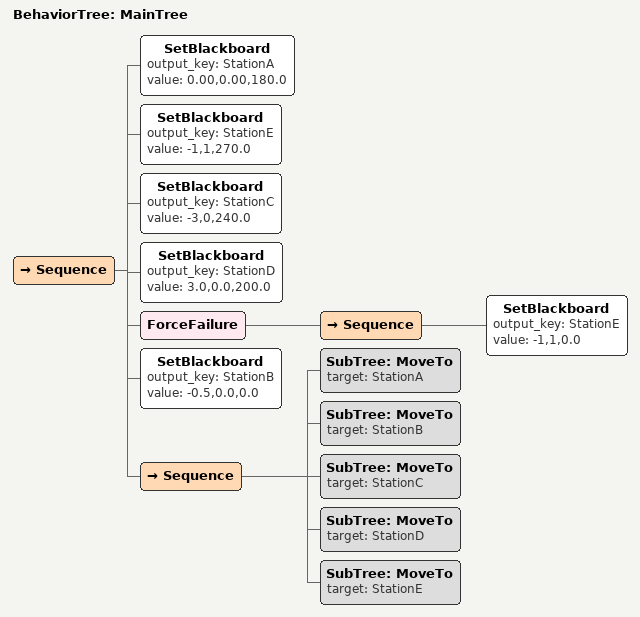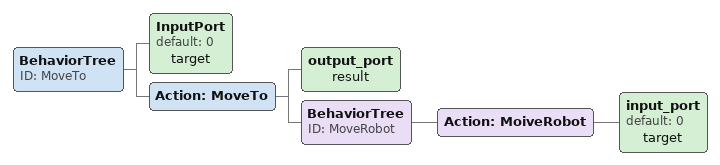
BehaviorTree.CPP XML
<root main_tree_to_execute="MainTree">
    <BehaviorTree ID="MainTree">
        <Sequence>
            <!-- StationA to StationE to StationC to StationD in sequence -->
            <SetBlackboard output_key="StationA" value="0.00,0.00,180.0" />
            <SetBlackboard output_key="StationE" value="-1,1,270.0" />
            <SetBlackboard output_key="StationC" value="-3,0,240.0" />
            <SetBlackboard output_key="StationD" value="3.0,0.0,200.0" />
            <ForceFailure>
                <Sequence>
                    <SetBlackboard output_key="StationE" value="-1,1,0.0" />
                </Sequence>
            </ForceFailure>
            <SetBlackboard output_key="StationB" value="-0.5,0.0,0.0" />
            <Sequence>
                <SubTree ID="MoveTo" target="StationA" />
                <SubTree ID="MoveTo" target="StationB" />
                <SubTree ID="MoveTo" target="StationC" />
                <SubTree ID="MoveTo" target="StationD" />
                <SubTree ID="MoveTo" target="StationE" />
            </Sequence>
        </Sequence>
    </BehaviorTree>
    <BehaviorTree ID="MoveTo">
        <InputPort default="0" name="target">A location object</InputPort>
        <Action ID="MoveTo">
            <output_port name="result"/>
            <BehaviorTree ID="MoveRobot">
                <Action ID="MoiveRobot">
                    <input_port default="0" name="target"/>
                </Action>
            </BehaviorTree>
        </Action>
    </BehaviorTree>
</root>
